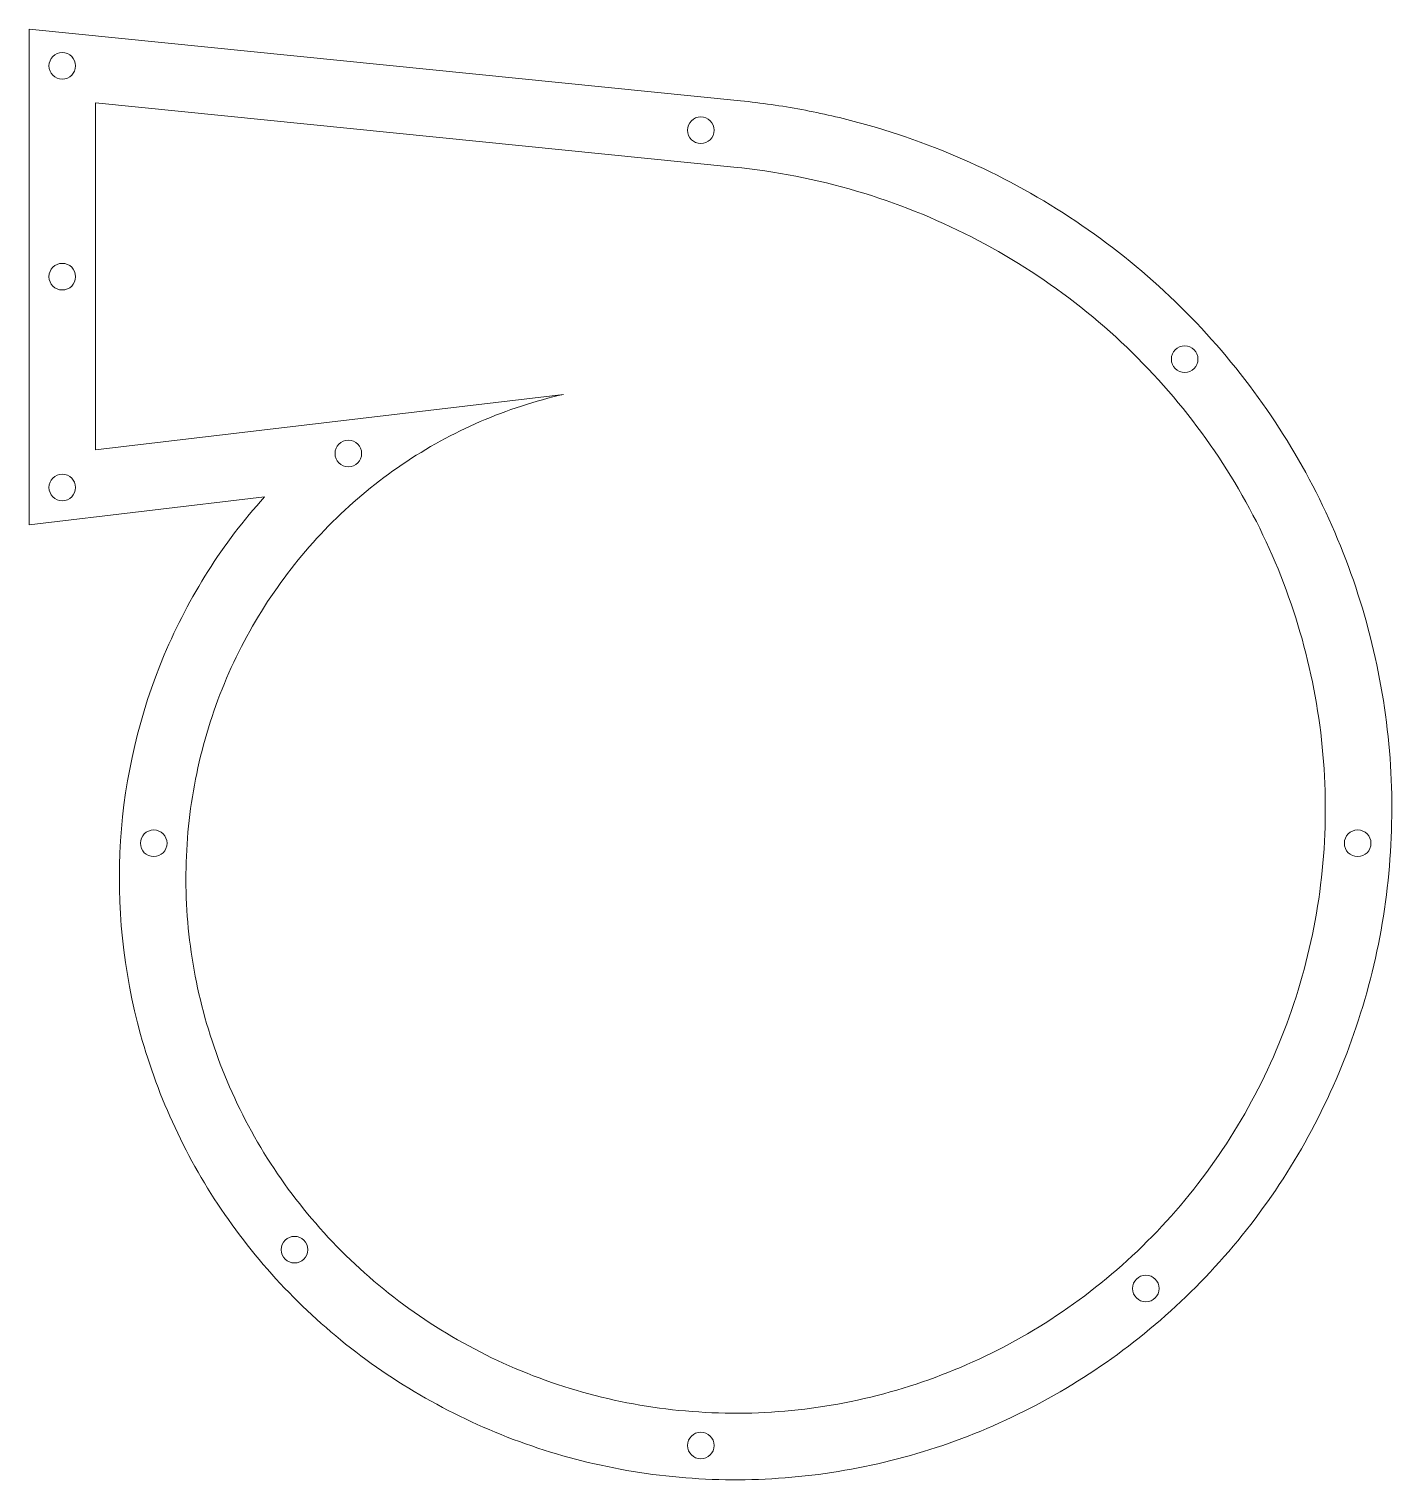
# Model space of a CAD drawing. Header units: millimetres. Extents: x -101 to 104, y -96 to 122.
import ezdxf

# ---------------------------------------------------------------- set-up
doc = ezdxf.new("R2010")
doc.units = ezdxf.units.MM

msp = doc.modelspace()

# ---------------------------------------------------------------- linework, layer by layer
at = {"color": 7, "linetype": 'Continuous', "lineweight": 15}
for p, q in [((-100.94, 122.29), (-100.94, 47.81)), ((5.97, 111.51), (-100.94, 122.29)), ((-90.94, 111.23), (-90.94, 59.07)), ((4.97, 101.56), (-90.94, 111.23)), ((-90.94, 59.07), (-20.61, 67.42)), ((-100.94, 47.81), (-65.57, 52.01))]:
    msp.add_line(p, q, dxfattribs=at)
for centre in [(-95.94, 116.76), (0, 107.09), (-95.94, 85.1), (72.71, 72.71), (-52.96, 58.54), (-95.94, 53.44), (-82.2, 0), (98.7, 0), (-61.04, -61.04), (66.87, -66.87), (0, -90.45)]:
    msp.add_circle(centre, 2, dxfattribs=at)
for points, knots in [([(-65.57, 52.01), (-68.7, 48.54), (-74.37, 41.08), (-83.19, 24.25), (-88.82, 0.57), (-85.8, -29.09), (-72.98, -56.64), (-51.41, -78.89), (-23.22, -93.09), (8.65, -97.34), (40.74, -90.78), (69.41, -73.77), (91.29, -47.85), (103.68, -15.64), (104.84, 19.44), (94.27, 53.53), (76.35, 77.88), (57.58, 93.2), (41.67, 102.27), (27.22, 107.56), (15.2, 110.32), (9.05, 111.2), (5.97, 111.51)], [0.1030711, 0.1030711, 0.1030711, 0.1030711, 0.1311001, 0.1591292, 0.2151872, 0.2712453, 0.3273033, 0.3833614, 0.4394194, 0.4954775, 0.5515356, 0.6075936, 0.6636517, 0.7197097, 0.7757678, 0.8318258, 0.8878839, 0.9159129, 0.9439419, 0.971971, 0.9859855, 1, 1, 1, 1]), ([(-20.61, 67.42), (-24.88, 66.46), (-29.08, 65.09), (-37.22, 61.56), (-41.15, 59.41), (-48.58, 54.37), (-52.09, 51.48), (-58.55, 45.06), (-61.51, 41.53), (-66.73, 33.93), (-69.01, 29.86), (-72.79, 21.31), (-74.29, 16.83), (-76.44, 7.61), (-77.09, 2.87), (-77.5, -6.7), (-77.26, -11.54), (-75.88, -21.15), (-74.73, -25.92), (-71.55, -35.22), (-69.51, -39.75), (-64.61, -48.4), (-61.73, -52.52), (-55.23, -60.21), (-51.6, -63.77), (-43.69, -70.19), (-39.41, -73.05), (-30.34, -77.95), (-25.55, -80), (-15.62, -83.17), (-10.48, -84.31), (-0.01, -85.6), (5.32, -85.77), (15.97, -85.1), (21.29, -84.26), (31.74, -81.6), (36.88, -79.77), (46.77, -75.17), (51.53, -72.4), (60.5, -65.97), (64.7, -62.32), (72.41, -54.26), (75.91, -49.85), (82.05, -40.41), (84.7, -35.37), (89.04, -24.84), (90.73, -19.34), (93.07, -8.07), (93.72, -2.29), (93.93, 9.34), (93.49, 15.19), (91.53, 26.78), (90, 32.51), (85.89, 43.65), (83.3, 49.05), (77.14, 59.34), (73.56, 64.22), (65.52, 73.28), (61.05, 77.46), (51.38, 84.95), (46.17, 88.26), (35.17, 93.88), (29.38, 96.19), (17.41, 99.72), (11.23, 100.93), (4.97, 101.56)], [0, 0, 0, 0, 0.03125, 0.03125, 0.0625, 0.0625, 0.09375, 0.09375, 0.125, 0.125, 0.15625, 0.15625, 0.1875, 0.1875, 0.21875, 0.21875, 0.25, 0.25, 0.28125, 0.28125, 0.3125, 0.3125, 0.34375, 0.34375, 0.375, 0.375, 0.40625, 0.40625, 0.4375, 0.4375, 0.46875, 0.46875, 0.5, 0.5, 0.53125, 0.53125, 0.5625, 0.5625, 0.59375, 0.59375, 0.625, 0.625, 0.65625, 0.65625, 0.6875, 0.6875, 0.71875, 0.71875, 0.75, 0.75, 0.78125, 0.78125, 0.8125, 0.8125, 0.84375, 0.84375, 0.875, 0.875, 0.90625, 0.90625, 0.9375, 0.9375, 0.96875, 0.96875, 1, 1, 1, 1])]:
    msp.add_open_spline(points, degree=3, knots=knots, dxfattribs=at)

doc.saveas('drawing.dxf')
